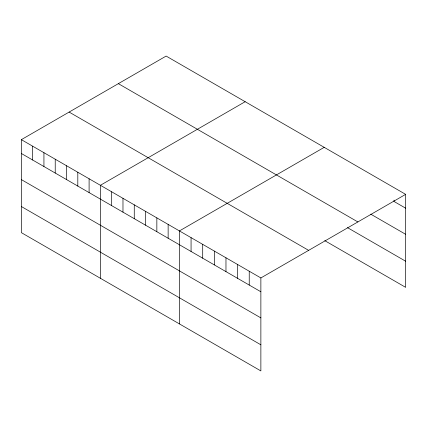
<?xml version="1.0" encoding="UTF-8"?>
<svg xmlns="http://www.w3.org/2000/svg" width="427" height="427" viewBox="0 0 427 427"><rect width="100%" height="100%" fill="white"/><g stroke="black" fill="none" stroke-linecap="round" stroke-linejoin="round"><path stroke-width="0.64" d="M21.35 139.656L260.87 277.94L260.87 370.93L21.35 232.646L21.35 139.656L166.13 56.07L405.65 194.354L405.65 287.344L324.766 240.647M245.173 101.701L100.393 185.291L100.393 278.281M324.216 147.336L179.431 230.927L179.431 323.912M260.87 277.94L405.65 194.354M405.65 208.184L394.014 201.469L394.014 200.151M370.748 214.157L405.65 234.306M118.354 83.655L357.874 221.939M347.482 227.639L405.65 261.223M69.126 112.071L308.646 250.361M21.35 153.485L260.87 291.774M21.35 179.607L260.87 317.896M21.35 206.524L260.87 344.808M249.235 271.225L249.235 285.055M237.604 264.51L237.604 278.34M225.968 257.791L225.968 271.62M214.333 251.076L214.333 264.905M202.702 244.356L202.702 258.191M191.066 237.642L191.066 251.471M168.142 224.405L168.142 238.234M156.848 217.887L156.848 231.717M145.559 211.365L145.559 225.2M134.265 204.848L134.265 218.677M122.976 198.331L122.976 212.16M111.682 191.808L111.682 205.638M89.099 178.774L89.099 192.604M77.81 172.252L77.81 186.081M66.516 165.735L66.516 179.564M55.227 159.212L55.227 173.042M43.933 152.695L43.933 166.525M32.644 146.178L32.644 160.008"/></g></svg>
